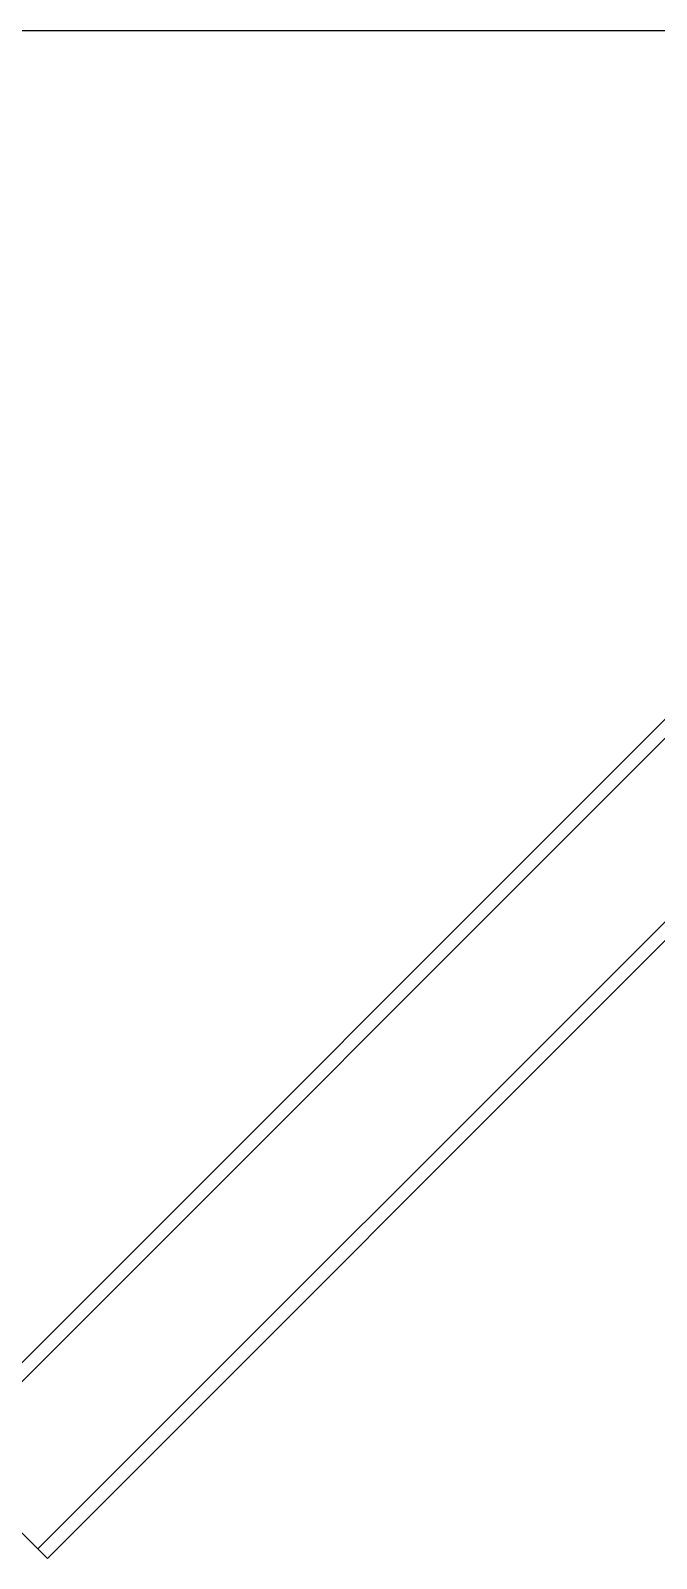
# Model space of a CAD drawing. Extents: x 27938 to 1507990, y 110129 to 923079.
# Drawn here: x 485201 to 486542, y 366265 to 369538 of the extents above; entities that cross this region are included whole.
import ezdxf

# ---------------------------------------------------------------- set-up
doc = ezdxf.new("R2010")
doc.units = 0
doc.header["$LTSCALE"] = 1000
doc.header["$MEASUREMENT"] = 0
doc.layers.add('BZ', color=2, linetype='Continuous')

msp = doc.modelspace()

# ---------------------------------------------------------------- linework, layer by layer
for p, q in [((485000.1, 366502.4), (487577.4, 369079.7)), ((485020.4, 366482.2), (487597.6, 369059.5)), ((485217, 366285.6), (487794.2, 368862.9)), ((485237.2, 366265.4), (487814.5, 368842.6)), ((485237.2, 366265.4), (485000.1, 366502.4))]:
    msp.add_line(p, q)
at = {"layer": 'BZ'}
msp.add_line((472597.5, 369537.9), (490669.5, 369537.9), dxfattribs=at)

doc.saveas('drawing.dxf')
